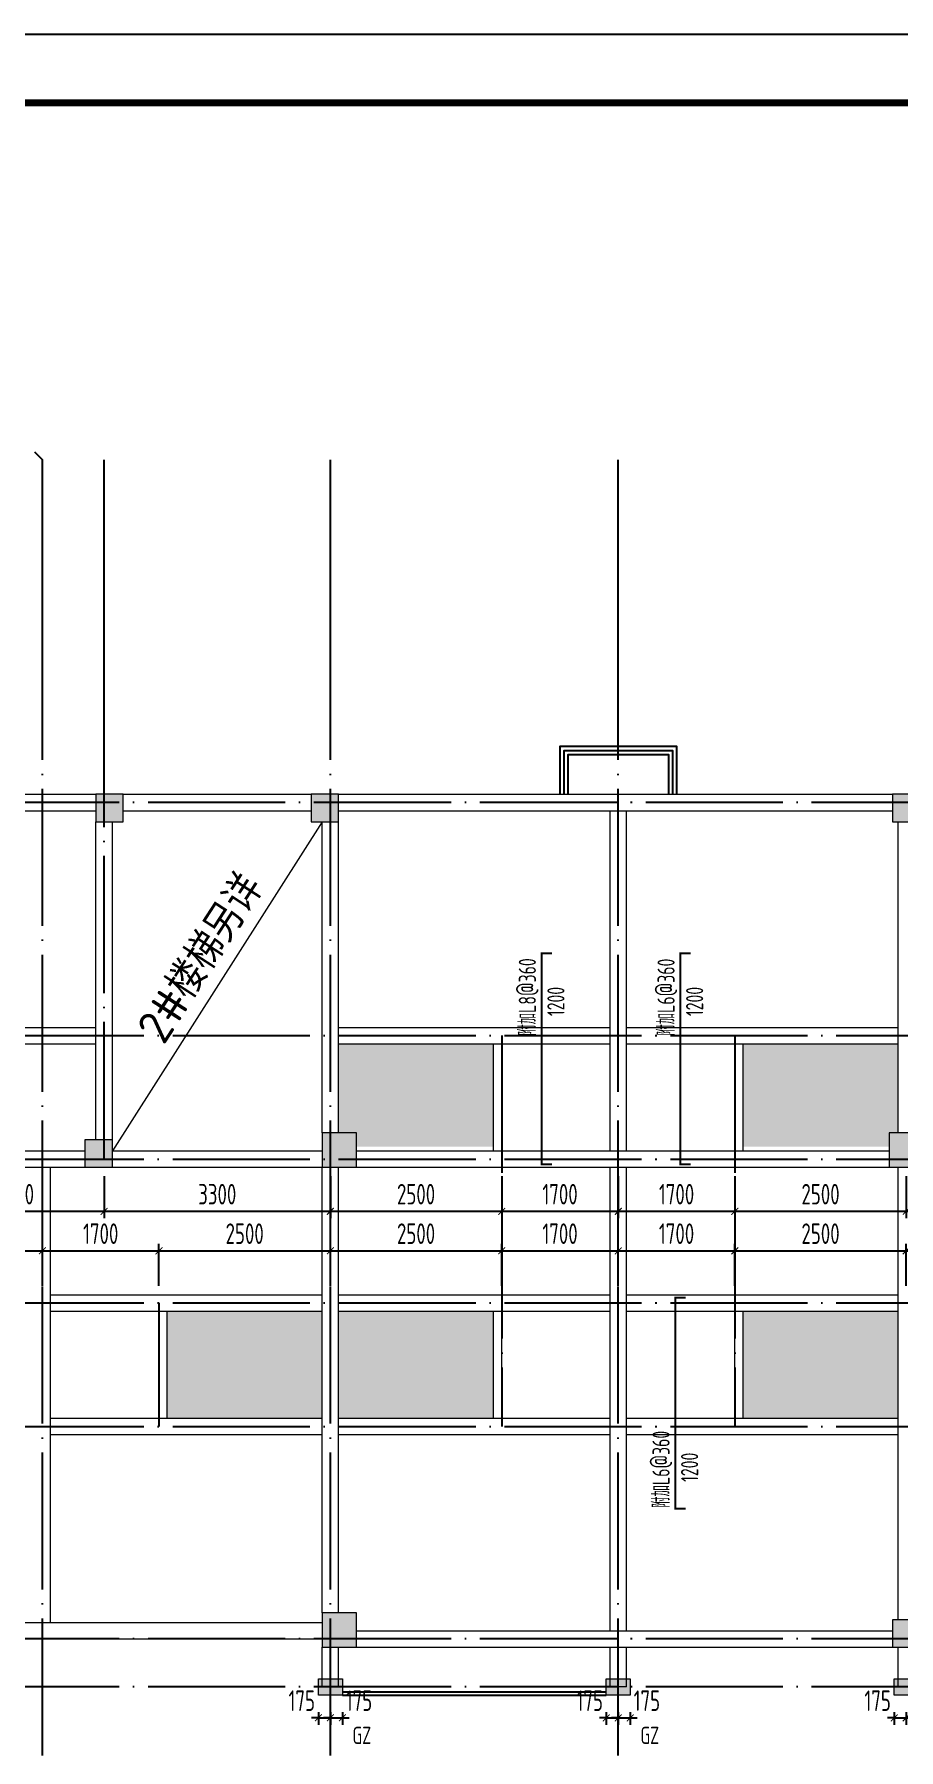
# Model space of a CAD drawing. Extents: x -638872 to -278819, y -139534 to 213996.
# Drawn here: x -408384 to -395776, y -81734 to -56713 of the extents above; entities that cross this region are included whole.
import ezdxf
from ezdxf.enums import TextEntityAlignment as Align

# ---------------------------------------------------------------- set-up
doc = ezdxf.new("R2010")
doc.units = 0
doc.header["$LTSCALE"] = 1000
doc.header["$MEASUREMENT"] = 0
doc.linetypes.add('DOTE', pattern=[2.42, 2, -0.2, 0.02, -0.2])
doc.linetypes.add('线型3', pattern=[500, 300, -200])
doc.layers.get('0').update_dxf_attribs({"linetype": 'CONTINUOUS'})
doc.layers.get('Defpoints').update_dxf_attribs({"linetype": 'CONTINUOUS'})
for name, color, linetype in [('AXIS', 171, 'CONTINUOUS'), ('DOTE', 14, 'DOTE'), ('S_WALL', 9, 'CONTINUOUS'), ('TEXT', 7, 'CONTINUOUS'), ('TK', 4, 'CONTINUOUS'), ('室外线条', 151, 'CONTINUOUS'), ('栏杆', 144, 'CONTINUOUS')]:
    doc.layers.add(name, color=color, linetype=linetype)
for name, color, linetype, lineweight in [('COLU', 7, 'CONTINUOUS', 0), ('COLU_HATCH', 251, 'CONTINUOUS', 0), ('DIM', 3, 'CONTINUOUS', 0), ('FLOOR_UP_REIN', 13, 'CONTINUOUS', 0), ('FLOOR_UP_TEXT', 7, 'CONTINUOUS', 0), ('梁', 4, 'CONTINUOUS', 18), ('梁原位标注', 7, 'CONTINUOUS', 25), ('梁虚线', 134, '线型3', 18), ('零厚板', 7, 'CONTINUOUS', 18)]:
    doc.layers.add(name, color=color, linetype=linetype, lineweight=lineweight)
doc.styles.add('FromPkpm', font='Pkpmeng', dxfattribs={"width": 0.7, "bigfont": 'hztxt'})
doc.styles.add('TSSD_Dimension', font='tssdeng.shx', dxfattribs={"width": 0.7, "bigfont": 'hztxt.shx'})
doc.styles.add('TSSD_Norm', font='tssdeng.shx', dxfattribs={"bigfont": 'hztxt.shx'})
doc.styles.add('TSSD_REIN', font='tssdeng.shx', dxfattribs={"width": 0.7, "bigfont": 'tssdchn.shx'})
doc.dimstyles.new('TSSD_100_100', dxfattribs={"dimtxt": 300, "dimasz": 100, "dimexe": 100, "dimexo": 250, "dimgap": 100, "dimtad": 1, "dimdec": 0, "dimzin": 0, "dimdsep": 46, "dimtxsty": 'TSSD_Dimension', "dimblk": 'ARCHTICK', "dimblk1": 'ARCHTICK', "dimblk2": 'ARCHTICK', "dimcen": 0, "dimdle": 100, "dimclrt": 7, "dimadec": 0, "dimazin": 0, "dimtfac": 1, "dimtdec": 0, "dimtix": 1, "dimtmove": 2, "dimatfit": 3, "dimfxl": 0, "dimtolj": 1, "dimtzin": 0, "dimarcsym": 0})

# ---------------------------------------------------------------- blocks, each defined once
blk = doc.blocks.new('_ArchTick')
at = {"color": 0, "linetype": 'ByBlock', "const_width": 0.15}
blk.add_lwpolyline([(-0.5, -0.5), (0.5, 0.5)], dxfattribs=at)
blk = doc.blocks.new('*D460')
at = {"layer": 'Defpoints', "color": 0}
for p in [(-404241, -80938), (-404066, -80938), (-404066, -81269)]:
    blk.add_point(p, dxfattribs=at)
at = {"layer": 'DIM', "color": 0, "lineweight": -2}
for p, q in [((-404241, -81269), (-404341, -81269)), ((-404241, -81188), (-404241, -81369)), ((-404241, -81269), (-404066, -81269)), ((-404066, -81188), (-404066, -81369)), ((-404066, -81269), (-403966, -81269))]:
    blk.add_line(p, q, dxfattribs=at)
at = {"layer": 'DIM', "color": 0, "lineweight": -2, "xscale": 100, "yscale": 100, "zscale": 100}
blk.add_blockref('_ArchTick', (-404241, -81269), dxfattribs=at)
at = {"layer": 'DIM', "color": 0, "lineweight": -2, "xscale": 100, "yscale": 100, "zscale": 100, "rotation": 180}
blk.add_blockref('_ArchTick', (-404066, -81269), dxfattribs=at)
at = {"layer": 'DIM', "color": 7, "insert": (-404483, -81019), "char_height": 300, "attachment_point": 5, "style": 'TSSD_Dimension'}
blk.add_mtext('\\A1;175', dxfattribs=at)
blk = doc.blocks.new('*D461')
at = {"layer": 'Defpoints', "color": 0}
for p in [(-404066, -80938), (-403891, -80938), (-403891, -81269)]:
    blk.add_point(p, dxfattribs=at)
at = {"layer": 'DIM', "color": 0, "lineweight": -2}
for p, q in [((-404066, -81269), (-404166, -81269)), ((-404066, -81188), (-404066, -81369)), ((-404066, -81269), (-403891, -81269)), ((-403891, -81188), (-403891, -81369)), ((-403891, -81269), (-403791, -81269))]:
    blk.add_line(p, q, dxfattribs=at)
at = {"layer": 'DIM', "color": 0, "lineweight": -2, "xscale": 100, "yscale": 100, "zscale": 100}
blk.add_blockref('_ArchTick', (-404066, -81269), dxfattribs=at)
at = {"layer": 'DIM', "color": 0, "lineweight": -2, "xscale": 100, "yscale": 100, "zscale": 100, "rotation": 180}
blk.add_blockref('_ArchTick', (-403891, -81269), dxfattribs=at)
at = {"layer": 'DIM', "color": 7, "insert": (-403649, -81019), "char_height": 300, "attachment_point": 5, "style": 'TSSD_Dimension'}
blk.add_mtext('\\A1;175', dxfattribs=at)
blk = doc.blocks.new('*D462')
at = {"layer": 'Defpoints', "color": 0}
for p in [(-400041, -80938), (-399866, -80938), (-399866, -81269)]:
    blk.add_point(p, dxfattribs=at)
at = {"layer": 'DIM', "color": 0, "lineweight": -2}
for p, q in [((-400041, -81269), (-400141, -81269)), ((-400041, -81188), (-400041, -81369)), ((-400041, -81269), (-399866, -81269)), ((-399866, -81188), (-399866, -81369)), ((-399866, -81269), (-399766, -81269))]:
    blk.add_line(p, q, dxfattribs=at)
at = {"layer": 'DIM', "color": 0, "lineweight": -2, "xscale": 100, "yscale": 100, "zscale": 100}
blk.add_blockref('_ArchTick', (-400041, -81269), dxfattribs=at)
at = {"layer": 'DIM', "color": 0, "lineweight": -2, "xscale": 100, "yscale": 100, "zscale": 100, "rotation": 180}
blk.add_blockref('_ArchTick', (-399866, -81269), dxfattribs=at)
at = {"layer": 'DIM', "color": 7, "insert": (-400283, -81019), "char_height": 300, "attachment_point": 5, "style": 'TSSD_Dimension'}
blk.add_mtext('\\A1;175', dxfattribs=at)
blk = doc.blocks.new('*D463')
at = {"layer": 'Defpoints', "color": 0}
for p in [(-399866, -80938), (-399691, -80938), (-399691, -81269)]:
    blk.add_point(p, dxfattribs=at)
at = {"layer": 'DIM', "color": 0, "lineweight": -2}
for p, q in [((-399866, -81269), (-399966, -81269)), ((-399866, -81188), (-399866, -81369)), ((-399866, -81269), (-399691, -81269)), ((-399691, -81188), (-399691, -81369)), ((-399691, -81269), (-399591, -81269))]:
    blk.add_line(p, q, dxfattribs=at)
at = {"layer": 'DIM', "color": 0, "lineweight": -2, "xscale": 100, "yscale": 100, "zscale": 100}
blk.add_blockref('_ArchTick', (-399866, -81269), dxfattribs=at)
at = {"layer": 'DIM', "color": 0, "lineweight": -2, "xscale": 100, "yscale": 100, "zscale": 100, "rotation": 180}
blk.add_blockref('_ArchTick', (-399691, -81269), dxfattribs=at)
at = {"layer": 'DIM', "color": 7, "insert": (-399449, -81019), "char_height": 300, "attachment_point": 5, "style": 'TSSD_Dimension'}
blk.add_mtext('\\A1;175', dxfattribs=at)
blk = doc.blocks.new('*D464')
at = {"layer": 'Defpoints', "color": 0}
for p in [(-395841, -80938), (-395666, -80938), (-395666, -81269)]:
    blk.add_point(p, dxfattribs=at)
at = {"layer": 'DIM', "color": 0, "lineweight": -2}
for p, q in [((-395841, -81269), (-395941, -81269)), ((-395841, -81188), (-395841, -81369)), ((-395841, -81269), (-395666, -81269)), ((-395666, -81188), (-395666, -81369)), ((-395666, -81269), (-395566, -81269))]:
    blk.add_line(p, q, dxfattribs=at)
at = {"layer": 'DIM', "color": 0, "lineweight": -2, "xscale": 100, "yscale": 100, "zscale": 100}
blk.add_blockref('_ArchTick', (-395841, -81269), dxfattribs=at)
at = {"layer": 'DIM', "color": 0, "lineweight": -2, "xscale": 100, "yscale": 100, "zscale": 100, "rotation": 180}
blk.add_blockref('_ArchTick', (-395666, -81269), dxfattribs=at)
at = {"layer": 'DIM', "color": 7, "insert": (-396083, -81019), "char_height": 300, "attachment_point": 5, "style": 'TSSD_Dimension'}
blk.add_mtext('\\A1;175', dxfattribs=at)
blk = doc.blocks.new('*D475')
at = {"layer": 'Defpoints', "color": 0}
for p in [(-408266, -74457), (-409966, -75218), (-408266, -75218)]:
    blk.add_point(p, dxfattribs=at)
at = {"layer": 'DIM', "color": 0, "lineweight": -2}
for p, q in [((-410066, -74457), (-408166, -74457)), ((-409966, -74968), (-409966, -74357)), ((-408266, -74968), (-408266, -74357))]:
    blk.add_line(p, q, dxfattribs=at)
at = {"layer": 'DIM', "color": 0, "lineweight": -2, "xscale": 100, "yscale": 100, "zscale": 100, "rotation": 180}
blk.add_blockref('_ArchTick', (-409966, -74457), dxfattribs=at)
at = {"layer": 'DIM', "color": 0, "lineweight": -2, "xscale": 100, "yscale": 100, "zscale": 100}
blk.add_blockref('_ArchTick', (-408266, -74457), dxfattribs=at)
at = {"layer": 'DIM', "color": 7, "insert": (-409116, -74207), "char_height": 300, "attachment_point": 5, "style": 'TSSD_Dimension'}
blk.add_mtext('\\A1;1700', dxfattribs=at)
blk = doc.blocks.new('*D476')
at = {"layer": 'Defpoints', "color": 0}
for p in [(-406566, -74457), (-408266, -75218), (-406566, -75218)]:
    blk.add_point(p, dxfattribs=at)
at = {"layer": 'DIM', "color": 0, "lineweight": -2}
for p, q in [((-408366, -74457), (-406466, -74457)), ((-408266, -74968), (-408266, -74357)), ((-406566, -74968), (-406566, -74357))]:
    blk.add_line(p, q, dxfattribs=at)
at = {"layer": 'DIM', "color": 0, "lineweight": -2, "xscale": 100, "yscale": 100, "zscale": 100, "rotation": 180}
blk.add_blockref('_ArchTick', (-408266, -74457), dxfattribs=at)
at = {"layer": 'DIM', "color": 0, "lineweight": -2, "xscale": 100, "yscale": 100, "zscale": 100}
blk.add_blockref('_ArchTick', (-406566, -74457), dxfattribs=at)
at = {"layer": 'DIM', "color": 7, "insert": (-407416, -74207), "char_height": 300, "attachment_point": 5, "style": 'TSSD_Dimension'}
blk.add_mtext('\\A1;1700', dxfattribs=at)
blk = doc.blocks.new('*D477')
at = {"layer": 'Defpoints', "color": 0}
for p in [(-404066, -74457), (-406566, -75218), (-404066, -75218)]:
    blk.add_point(p, dxfattribs=at)
at = {"layer": 'DIM', "color": 0, "lineweight": -2}
for p, q in [((-406666, -74457), (-403966, -74457)), ((-406566, -74968), (-406566, -74357)), ((-404066, -74968), (-404066, -74357))]:
    blk.add_line(p, q, dxfattribs=at)
at = {"layer": 'DIM', "color": 0, "lineweight": -2, "xscale": 100, "yscale": 100, "zscale": 100, "rotation": 180}
blk.add_blockref('_ArchTick', (-406566, -74457), dxfattribs=at)
at = {"layer": 'DIM', "color": 0, "lineweight": -2, "xscale": 100, "yscale": 100, "zscale": 100}
blk.add_blockref('_ArchTick', (-404066, -74457), dxfattribs=at)
at = {"layer": 'DIM', "color": 7, "insert": (-405316, -74207), "char_height": 300, "attachment_point": 5, "style": 'TSSD_Dimension'}
blk.add_mtext('\\A1;2500', dxfattribs=at)
blk = doc.blocks.new('*D478')
at = {"layer": 'Defpoints', "color": 0}
for p in [(-401566, -74457), (-404066, -75218), (-401566, -75218)]:
    blk.add_point(p, dxfattribs=at)
at = {"layer": 'DIM', "color": 0, "lineweight": -2}
for p, q in [((-404166, -74457), (-401466, -74457)), ((-404066, -74968), (-404066, -74357)), ((-401566, -74968), (-401566, -74357))]:
    blk.add_line(p, q, dxfattribs=at)
at = {"layer": 'DIM', "color": 0, "lineweight": -2, "xscale": 100, "yscale": 100, "zscale": 100, "rotation": 180}
blk.add_blockref('_ArchTick', (-404066, -74457), dxfattribs=at)
at = {"layer": 'DIM', "color": 0, "lineweight": -2, "xscale": 100, "yscale": 100, "zscale": 100}
blk.add_blockref('_ArchTick', (-401566, -74457), dxfattribs=at)
at = {"layer": 'DIM', "color": 7, "insert": (-402816, -74207), "char_height": 300, "attachment_point": 5, "style": 'TSSD_Dimension'}
blk.add_mtext('\\A1;2500', dxfattribs=at)
blk = doc.blocks.new('*D479')
at = {"layer": 'Defpoints', "color": 0}
for p in [(-399866, -74457), (-401566, -75218), (-399866, -75218)]:
    blk.add_point(p, dxfattribs=at)
at = {"layer": 'DIM', "color": 0, "lineweight": -2}
for p, q in [((-401666, -74457), (-399766, -74457)), ((-401566, -74968), (-401566, -74357)), ((-399866, -74968), (-399866, -74357))]:
    blk.add_line(p, q, dxfattribs=at)
at = {"layer": 'DIM', "color": 0, "lineweight": -2, "xscale": 100, "yscale": 100, "zscale": 100, "rotation": 180}
blk.add_blockref('_ArchTick', (-401566, -74457), dxfattribs=at)
at = {"layer": 'DIM', "color": 0, "lineweight": -2, "xscale": 100, "yscale": 100, "zscale": 100}
blk.add_blockref('_ArchTick', (-399866, -74457), dxfattribs=at)
at = {"layer": 'DIM', "color": 7, "insert": (-400716, -74207), "char_height": 300, "attachment_point": 5, "style": 'TSSD_Dimension'}
blk.add_mtext('\\A1;1700', dxfattribs=at)
blk = doc.blocks.new('*D480')
at = {"layer": 'Defpoints', "color": 0}
for p in [(-398166, -74457), (-399866, -75218), (-398166, -75218)]:
    blk.add_point(p, dxfattribs=at)
at = {"layer": 'DIM', "color": 0, "lineweight": -2}
for p, q in [((-399966, -74457), (-398066, -74457)), ((-399866, -74968), (-399866, -74357)), ((-398166, -74968), (-398166, -74357))]:
    blk.add_line(p, q, dxfattribs=at)
at = {"layer": 'DIM', "color": 0, "lineweight": -2, "xscale": 100, "yscale": 100, "zscale": 100, "rotation": 180}
blk.add_blockref('_ArchTick', (-399866, -74457), dxfattribs=at)
at = {"layer": 'DIM', "color": 0, "lineweight": -2, "xscale": 100, "yscale": 100, "zscale": 100}
blk.add_blockref('_ArchTick', (-398166, -74457), dxfattribs=at)
at = {"layer": 'DIM', "color": 7, "insert": (-399016, -74207), "char_height": 300, "attachment_point": 5, "style": 'TSSD_Dimension'}
blk.add_mtext('\\A1;1700', dxfattribs=at)
blk = doc.blocks.new('*D481')
at = {"layer": 'Defpoints', "color": 0}
for p in [(-395666, -74457), (-398166, -75218), (-395666, -75218)]:
    blk.add_point(p, dxfattribs=at)
at = {"layer": 'DIM', "color": 0, "lineweight": -2}
for p, q in [((-398266, -74457), (-395566, -74457)), ((-398166, -74968), (-398166, -74357)), ((-395666, -74968), (-395666, -74357))]:
    blk.add_line(p, q, dxfattribs=at)
at = {"layer": 'DIM', "color": 0, "lineweight": -2, "xscale": 100, "yscale": 100, "zscale": 100, "rotation": 180}
blk.add_blockref('_ArchTick', (-398166, -74457), dxfattribs=at)
at = {"layer": 'DIM', "color": 0, "lineweight": -2, "xscale": 100, "yscale": 100, "zscale": 100}
blk.add_blockref('_ArchTick', (-395666, -74457), dxfattribs=at)
at = {"layer": 'DIM', "color": 7, "insert": (-396916, -74207), "char_height": 300, "attachment_point": 5, "style": 'TSSD_Dimension'}
blk.add_mtext('\\A1;2500', dxfattribs=at)
blk = doc.blocks.new('*D493')
at = {"layer": 'Defpoints', "color": 0}
for p in [(-409966, -73118), (-407366, -73118), (-407366, -73881)]:
    blk.add_point(p, dxfattribs=at)
at = {"layer": 'DIM', "color": 0, "lineweight": -2}
for p, q in [((-409966, -73368), (-409966, -73981)), ((-407366, -73368), (-407366, -73981)), ((-410066, -73881), (-407266, -73881))]:
    blk.add_line(p, q, dxfattribs=at)
at = {"layer": 'DIM', "color": 0, "lineweight": -2, "xscale": 100, "yscale": 100, "zscale": 100, "rotation": 180}
blk.add_blockref('_ArchTick', (-409966, -73881), dxfattribs=at)
at = {"layer": 'DIM', "color": 0, "lineweight": -2, "xscale": 100, "yscale": 100, "zscale": 100}
blk.add_blockref('_ArchTick', (-407366, -73881), dxfattribs=at)
at = {"layer": 'DIM', "color": 7, "insert": (-408666, -73631), "char_height": 300, "attachment_point": 5, "style": 'TSSD_Dimension'}
blk.add_mtext('\\A1;2600', dxfattribs=at)
blk = doc.blocks.new('*D494')
at = {"layer": 'Defpoints', "color": 0}
for p in [(-407366, -73118), (-404066, -73118), (-404066, -73881)]:
    blk.add_point(p, dxfattribs=at)
at = {"layer": 'DIM', "color": 0, "lineweight": -2}
for p, q in [((-407366, -73368), (-407366, -73981)), ((-404066, -73368), (-404066, -73981)), ((-407466, -73881), (-403966, -73881))]:
    blk.add_line(p, q, dxfattribs=at)
at = {"layer": 'DIM', "color": 0, "lineweight": -2, "xscale": 100, "yscale": 100, "zscale": 100, "rotation": 180}
blk.add_blockref('_ArchTick', (-407366, -73881), dxfattribs=at)
at = {"layer": 'DIM', "color": 0, "lineweight": -2, "xscale": 100, "yscale": 100, "zscale": 100}
blk.add_blockref('_ArchTick', (-404066, -73881), dxfattribs=at)
at = {"layer": 'DIM', "color": 7, "insert": (-405716, -73631), "char_height": 300, "attachment_point": 5, "style": 'TSSD_Dimension'}
blk.add_mtext('\\A1;3300', dxfattribs=at)
blk = doc.blocks.new('*D495')
at = {"layer": 'Defpoints', "color": 0}
for p in [(-404066, -73118), (-401566, -73118), (-401566, -73881)]:
    blk.add_point(p, dxfattribs=at)
at = {"layer": 'DIM', "color": 0, "lineweight": -2}
for p, q in [((-404066, -73368), (-404066, -73981)), ((-401566, -73368), (-401566, -73981)), ((-404166, -73881), (-401466, -73881))]:
    blk.add_line(p, q, dxfattribs=at)
at = {"layer": 'DIM', "color": 0, "lineweight": -2, "xscale": 100, "yscale": 100, "zscale": 100, "rotation": 180}
blk.add_blockref('_ArchTick', (-404066, -73881), dxfattribs=at)
at = {"layer": 'DIM', "color": 0, "lineweight": -2, "xscale": 100, "yscale": 100, "zscale": 100}
blk.add_blockref('_ArchTick', (-401566, -73881), dxfattribs=at)
at = {"layer": 'DIM', "color": 7, "insert": (-402816, -73631), "char_height": 300, "attachment_point": 5, "style": 'TSSD_Dimension'}
blk.add_mtext('\\A1;2500', dxfattribs=at)
blk = doc.blocks.new('*D496')
at = {"layer": 'Defpoints', "color": 0}
for p in [(-401566, -73118), (-399866, -73118), (-399866, -73881)]:
    blk.add_point(p, dxfattribs=at)
at = {"layer": 'DIM', "color": 0, "lineweight": -2}
for p, q in [((-401566, -73368), (-401566, -73981)), ((-399866, -73368), (-399866, -73981)), ((-401666, -73881), (-399766, -73881))]:
    blk.add_line(p, q, dxfattribs=at)
at = {"layer": 'DIM', "color": 0, "lineweight": -2, "xscale": 100, "yscale": 100, "zscale": 100, "rotation": 180}
blk.add_blockref('_ArchTick', (-401566, -73881), dxfattribs=at)
at = {"layer": 'DIM', "color": 0, "lineweight": -2, "xscale": 100, "yscale": 100, "zscale": 100}
blk.add_blockref('_ArchTick', (-399866, -73881), dxfattribs=at)
at = {"layer": 'DIM', "color": 7, "insert": (-400716, -73631), "char_height": 300, "attachment_point": 5, "style": 'TSSD_Dimension'}
blk.add_mtext('\\A1;1700', dxfattribs=at)
blk = doc.blocks.new('*D497')
at = {"layer": 'Defpoints', "color": 0}
for p in [(-399866, -73118), (-398166, -73118), (-398166, -73881)]:
    blk.add_point(p, dxfattribs=at)
at = {"layer": 'DIM', "color": 0, "lineweight": -2}
for p, q in [((-399866, -73368), (-399866, -73981)), ((-398166, -73368), (-398166, -73981)), ((-399966, -73881), (-398066, -73881))]:
    blk.add_line(p, q, dxfattribs=at)
at = {"layer": 'DIM', "color": 0, "lineweight": -2, "xscale": 100, "yscale": 100, "zscale": 100, "rotation": 180}
blk.add_blockref('_ArchTick', (-399866, -73881), dxfattribs=at)
at = {"layer": 'DIM', "color": 0, "lineweight": -2, "xscale": 100, "yscale": 100, "zscale": 100}
blk.add_blockref('_ArchTick', (-398166, -73881), dxfattribs=at)
at = {"layer": 'DIM', "color": 7, "insert": (-399016, -73631), "char_height": 300, "attachment_point": 5, "style": 'TSSD_Dimension'}
blk.add_mtext('\\A1;1700', dxfattribs=at)
blk = doc.blocks.new('*D498')
at = {"layer": 'Defpoints', "color": 0}
for p in [(-398166, -73118), (-395666, -73118), (-395666, -73881)]:
    blk.add_point(p, dxfattribs=at)
at = {"layer": 'DIM', "color": 0, "lineweight": -2}
for p, q in [((-398166, -73368), (-398166, -73981)), ((-395666, -73368), (-395666, -73981)), ((-398266, -73881), (-395566, -73881))]:
    blk.add_line(p, q, dxfattribs=at)
at = {"layer": 'DIM', "color": 0, "lineweight": -2, "xscale": 100, "yscale": 100, "zscale": 100, "rotation": 180}
blk.add_blockref('_ArchTick', (-398166, -73881), dxfattribs=at)
at = {"layer": 'DIM', "color": 0, "lineweight": -2, "xscale": 100, "yscale": 100, "zscale": 100}
blk.add_blockref('_ArchTick', (-395666, -73881), dxfattribs=at)
at = {"layer": 'DIM', "color": 7, "insert": (-396916, -73631), "char_height": 300, "attachment_point": 5, "style": 'TSSD_Dimension'}
blk.add_mtext('\\A1;2500', dxfattribs=at)
blk = doc.blocks.new('GeYuanFrame_00447606', base_point=(18.76, 4.34))
at = {"layer": 'TK'}
blk.add_line((43.76, 414.34), (751.76, 414.34), dxfattribs=at)
blk.add_lwpolyline([(18.76, 424.34), (761.76, 424.34), (761.76, 4.34), (18.76, 4.34), (18.76, 424.34)], dxfattribs=at)
at = {"layer": 'TK', "const_width": 1}
blk.add_lwpolyline([(751.76, 414.34), (43.76, 414.34), (43.76, 14.34), (751.76, 14.34)], close=True, dxfattribs=at)

msp = doc.modelspace()

# ---------------------------------------------------------------- hatches: boundary and pattern name
at = {"layer": 'COLU_HATCH'}
for points in [[(-407085.88, -68197.74), (-407085.88, -67797.74), (-407485.88, -67797.74), (-407485.88, -68197.74)], [(-403945.88, -68197.74), (-403945.88, -67797.74), (-404345.88, -67797.74), (-404345.88, -68197.74)], [(-395465.88, -68197.74), (-395465.88, -67797.74), (-395865.88, -67797.74), (-395865.88, -68197.74)], [(-403685.88, -73237.74), (-403685.88, -72737.74), (-404185.88, -72737.74), (-404185.88, -73237.74)], [(-395415.88, -73237.74), (-395415.88, -72737.74), (-395915.88, -72737.74), (-395915.88, -73237.74)], [(-407245.88, -73237.74), (-407245.88, -72837.74), (-407645.88, -72837.74), (-407645.88, -73237.74)], [(-403685.88, -80237.74), (-403685.88, -79737.74), (-404185.88, -79737.74), (-404185.88, -80237.74)], [(-395465.88, -80237.74), (-395465.88, -79837.74), (-395865.88, -79837.74), (-395865.88, -80237.74)], [(-404240.88, -80697.74), (-403890.88, -80697.74), (-403890.88, -80937.74), (-404240.88, -80937.74)], [(-400040.88, -80697.74), (-399690.88, -80697.74), (-399690.88, -80937.74), (-400040.88, -80937.74)], [(-395840.88, -80697.74), (-395490.88, -80697.74), (-395490.88, -80937.74), (-395840.88, -80937.74)]]:
    msp.add_hatch(color=256, dxfattribs=at).paths.add_polyline_path(points)
at = {"layer": 'S_WALL'}
h = msp.add_hatch(dxfattribs=at)
h.set_pattern_fill('GRASS', color=256, scale=500, style=0)
h.set_pattern_definition([(90, (-1339253.93, -176225), (-353.55339, 353.55339), [93.75, -613.35678]), (45, (-1339253.93, -176225), (-353.5534, 353.5534), [93.75, -406.25]), (135, (-1339253.93, -176225), (-353.5534, -353.5534), [93.75, -406.25])])
h.paths.add_polyline_path([(-426445.88, -71437.74), (-424185.88, -71437.74), (-424185.88, -72937.74), (-426285.88, -72937.74), (-426285.88, -72837.74), (-426445.88, -72837.74)])
h.paths.add_polyline_path([(-419045.88, -71437.74), (-416785.88, -71437.74), (-416785.88, -72937.74), (-419045.88, -72937.74)])
h.paths.add_polyline_path([(-416545.88, -71437.74), (-414285.88, -71437.74), (-414285.88, -72937.74), (-416545.88, -72937.74)])
h.paths.add_polyline_path([(-410085.88, -71437.74), (-412345.88, -71437.74), (-412345.88, -72937.74), (-410085.88, -72937.74)])
h.paths.add_polyline_path([(-403945.88, -71437.74), (-403945.88, -72737.74), (-403685.88, -72737.74), (-403685.88, -72937.74), (-401685.88, -72937.74), (-401685.88, -71437.74)])
h.paths.add_polyline_path([(-395785.88, -71437.74), (-398045.88, -71437.74), (-398045.88, -72937.74), (-395915.88, -72937.74), (-395915.88, -72737.74), (-395785.88, -72737.74)])
h.paths.add_polyline_path([(-395545.88, -71437.74), (-393285.88, -71437.74), (-393285.88, -72937.74), (-395415.88, -72937.74), (-395415.88, -72737.74), (-395545.88, -72737.74)])
h.paths.add_polyline_path([(-388745.88, -71437.74), (-386485.88, -71437.74), (-386485.88, -72837.74), (-386785.88, -72837.74), (-386785.88, -72937.74), (-388745.88, -72937.74)])
h.paths.add_polyline_path([(-386945.88, -75337.74), (-386945.88, -75497.74), (-386785.88, -75497.74), (-386785.88, -76897.74), (-389045.88, -76897.74), (-389045.88, -75337.74)])
h.paths.add_polyline_path([(-395545.88, -75337.74), (-393285.88, -75337.74), (-393285.88, -76897.74), (-395545.88, -76897.74)])
h.paths.add_polyline_path([(-398045.88, -75337.74), (-395785.88, -75337.74), (-395785.88, -76897.74), (-398045.88, -76897.74)])
h.paths.add_polyline_path([(-403945.88, -75337.74), (-401685.88, -75337.74), (-401685.88, -76897.74), (-403945.88, -76897.74)])
h.paths.add_polyline_path([(-406445.88, -75337.74), (-404185.88, -75337.74), (-404185.88, -76897.74), (-406445.88, -76897.74)])
h.paths.add_polyline_path([(-412345.88, -75337.74), (-410085.88, -75337.74), (-410085.88, -76897.74), (-412345.88, -76897.74)])
h.paths.add_polyline_path([(-414845.88, -75337.74), (-412585.88, -75337.74), (-412585.88, -76897.74), (-414845.88, -76897.74)])
h.paths.add_polyline_path([(-420745.88, -75337.74), (-418485.88, -75337.74), (-418485.88, -76897.74), (-420745.88, -76897.74)])
h.paths.add_polyline_path([(-423245.88, -75337.74), (-420985.88, -75337.74), (-420985.88, -76897.74), (-423245.88, -76897.74)])
h.paths.add_polyline_path([(-429145.88, -75337.74), (-426885.88, -75337.74), (-426885.88, -76897.74), (-429145.88, -76897.74)])

# ---------------------------------------------------------------- linework, layer by layer
at = {"layer": 'AXIS'}
for p, q in [((-408383.03, -62800.58), (-408265.88, -62917.74)), ((-408265.88, -66917.74), (-408265.88, -62917.74)), ((-407365.88, -66917.74), (-407365.88, -62917.74)), ((-404065.88, -66917.74), (-404065.88, -62917.74)), ((-399865.88, -66917.74), (-399865.88, -62917.74))]:
    msp.add_line(p, q, dxfattribs=at)
at = {"layer": 'COLU'}
for points in [[(-407085.88, -68197.74), (-407085.88, -67797.74), (-407485.88, -67797.74), (-407485.88, -68197.74)], [(-403945.88, -68197.74), (-403945.88, -67797.74), (-404345.88, -67797.74), (-404345.88, -68197.74)], [(-395465.88, -68197.74), (-395465.88, -67797.74), (-395865.88, -67797.74), (-395865.88, -68197.74)], [(-403685.88, -73237.74), (-403685.88, -72737.74), (-404185.88, -72737.74), (-404185.88, -73237.74)], [(-395415.88, -73237.74), (-395415.88, -72737.74), (-395915.88, -72737.74), (-395915.88, -73237.74)], [(-407245.88, -73237.74), (-407245.88, -72837.74), (-407645.88, -72837.74), (-407645.88, -73237.74)], [(-403685.88, -80237.74), (-403685.88, -79737.74), (-404185.88, -79737.74), (-404185.88, -80237.74)], [(-395465.88, -80237.74), (-395465.88, -79837.74), (-395865.88, -79837.74), (-395865.88, -80237.74)], [(-404240.88, -80697.74), (-403890.88, -80697.74), (-403890.88, -80937.74), (-404240.88, -80937.74)], [(-400040.88, -80697.74), (-399690.88, -80697.74), (-399690.88, -80937.74), (-400040.88, -80937.74)], [(-395840.88, -80697.74), (-395490.88, -80697.74), (-395490.88, -80937.74), (-395840.88, -80937.74)]]:
    msp.add_lwpolyline(points, close=True, dxfattribs=at)
at = {"layer": 'DOTE', "color": 8, "linetype": 'DOTE'}
for p, q in [((-408265.88, -81817.74), (-408265.88, -66917.74)), ((-407365.88, -73117.74), (-407365.88, -66917.74)), ((-404065.88, -81817.74), (-404065.88, -66917.74)), ((-399865.88, -81817.74), (-399865.88, -66917.74)), ((-385365.88, -67917.74), (-430565.88, -67917.74)), ((-430565.88, -71317.74), (-385365.88, -71317.74)), ((-401565.88, -71317.74), (-401565.88, -77017.74)), ((-398165.88, -71317.74), (-398165.88, -77017.74)), ((-430565.88, -73117.74), (-385365.88, -73117.74)), ((-430565.88, -75217.74), (-385365.88, -75217.74)), ((-406565.88, -75217.74), (-406565.88, -77017.74)), ((-430565.88, -77017.74), (-385365.88, -77017.74)), ((-385365.88, -80117.74), (-430565.88, -80117.74)), ((-385365.88, -80817.74), (-430565.88, -80817.74))]:
    msp.add_line(p, q, dxfattribs=at)
at = {"layer": 'FLOOR_UP_REIN', "const_width": 30}
for points in [[(-400834.48, -73193.55), (-400984.48, -73193.55), (-400984.48, -70117.74), (-400834.48, -70117.74)], [(-398810.62, -73193.55), (-398960.62, -73193.55), (-398960.62, -70117.74), (-398810.62, -70117.74)], [(-398884.08, -75141.93), (-399034.08, -75141.93), (-399034.08, -78217.74), (-398884.08, -78217.74)]]:
    msp.add_lwpolyline(points, dxfattribs=at)
at = {"layer": '室外线条'}
for p, q in [((-403890.88, -80887.74), (-400040.88, -80887.74)), ((-403890.88, -80937.74), (-400040.88, -80937.74))]:
    msp.add_line(p, q, dxfattribs=at)
msp.add_lwpolyline([(-400715.88, -67797.74), (-400715.88, -67097.74), (-399015.88, -67097.74), (-399015.88, -67797.74)], dxfattribs=at)
at = {"layer": '栏杆'}
for points in [[(-400655.88, -67797.74), (-400655.88, -67157.74), (-399075.88, -67157.74), (-399075.88, -67797.74)], [(-400595.88, -67797.74), (-400595.88, -67217.74), (-399135.88, -67217.74), (-399135.88, -67797.74)]]:
    msp.add_lwpolyline(points, dxfattribs=at)
at = {"layer": '梁', "lineweight": 18, "ltscale": 1}
for p, q in [((-412185.88, -67797.74), (-407485.88, -67797.74)), ((-407085.88, -67797.74), (-404345.88, -67797.74)), ((-403945.88, -67797.74), (-395865.88, -67797.74)), ((-407085.88, -68037.74), (-404345.88, -68037.74)), ((-407245.88, -72837.74), (-407245.88, -68197.74)), ((-404185.88, -71317.74), (-404185.88, -68197.74)), ((-404185.88, -72737.74), (-404185.88, -71317.74)), ((-403945.88, -72737.74), (-403945.88, -71317.74)), ((-403945.88, -71437.74), (-401565.88, -71437.74)), ((-401685.88, -72997.74), (-401685.88, -71437.74)), ((-398165.88, -71437.74), (-395785.88, -71437.74)), ((-398045.88, -72997.74), (-398045.88, -71437.74)), ((-395785.88, -72737.74), (-395785.88, -71317.74)), ((-407245.88, -72997.74), (-404185.88, -72997.74)), ((-403685.88, -72997.74), (-401565.88, -72997.74)), ((-398165.88, -72997.74), (-395915.88, -72997.74)), ((-404185.88, -77017.74), (-404185.88, -75217.74)), ((-403945.88, -77017.74), (-403945.88, -75217.74)), ((-395785.88, -77017.74), (-395785.88, -75217.74)), ((-406565.88, -75337.74), (-404185.88, -75337.74)), ((-406445.88, -76897.74), (-406445.88, -75337.74)), ((-403945.88, -75337.74), (-401565.88, -75337.74)), ((-401685.88, -76897.74), (-401685.88, -75337.74)), ((-398165.88, -75337.74), (-395785.88, -75337.74)), ((-398045.88, -76897.74), (-398045.88, -75337.74)), ((-406565.88, -76897.74), (-404185.88, -76897.74)), ((-403945.88, -76897.74), (-401565.88, -76897.74)), ((-398165.88, -76897.74), (-395785.88, -76897.74)), ((-412345.88, -80117.74), (-404185.88, -80117.74)), ((-404185.88, -80817.74), (-404185.88, -80237.74)), ((-403945.88, -80817.74), (-403945.88, -80237.74)), ((-403685.88, -80237.74), (-395865.88, -80237.74)), ((-399985.88, -80817.74), (-399985.88, -80237.74)), ((-399745.88, -80817.74), (-399745.88, -80237.74)), ((-395785.88, -80817.74), (-395785.88, -80237.74)), ((-403945.88, -80817.74), (-404185.88, -80817.74)), ((-399745.88, -80817.74), (-399985.88, -80817.74)), ((-395545.88, -80817.74), (-395785.88, -80817.74))]:
    msp.add_line(p, q, dxfattribs=at)
at = {"layer": '梁虚线', "lineweight": 18, "ltscale": 1}
for p, q in [((-412185.88, -68037.74), (-407485.88, -68037.74)), ((-403945.88, -68037.74), (-395865.88, -68037.74)), ((-399985.88, -72997.74), (-399985.88, -68037.74)), ((-399745.88, -72997.74), (-399745.88, -68037.74)), ((-407485.88, -72837.74), (-407485.88, -68197.74)), ((-403945.88, -71317.74), (-403945.88, -68197.74)), ((-395785.88, -71317.74), (-395785.88, -68197.74)), ((-409965.88, -71197.74), (-407485.88, -71197.74)), ((-403945.88, -71197.74), (-401565.88, -71197.74)), ((-401565.88, -71197.74), (-399985.88, -71197.74)), ((-399745.88, -71197.74), (-398165.88, -71197.74)), ((-398165.88, -71197.74), (-395785.88, -71197.74)), ((-409965.88, -71437.74), (-407485.88, -71437.74)), ((-401565.88, -71437.74), (-399985.88, -71437.74)), ((-401565.88, -72997.74), (-401565.88, -71437.74)), ((-399745.88, -71437.74), (-398165.88, -71437.74)), ((-398165.88, -72997.74), (-398165.88, -71437.74)), ((-409965.88, -72997.74), (-407645.88, -72997.74)), ((-401565.88, -72997.74), (-398165.88, -72997.74)), ((-409965.88, -73237.74), (-407645.88, -73237.74)), ((-408145.88, -79877.74), (-408145.88, -73237.74)), ((-407245.88, -73237.74), (-404185.88, -73237.74)), ((-404185.88, -75217.74), (-404185.88, -73237.74)), ((-403945.88, -75217.74), (-403945.88, -73237.74)), ((-403685.88, -73237.74), (-401565.88, -73237.74)), ((-401565.88, -73237.74), (-398165.88, -73237.74)), ((-399985.88, -79997.74), (-399985.88, -73237.74)), ((-399745.88, -79997.74), (-399745.88, -73237.74)), ((-398165.88, -73237.74), (-395915.88, -73237.74)), ((-395785.88, -75217.74), (-395785.88, -73237.74)), ((-408145.88, -75097.74), (-406565.88, -75097.74)), ((-406565.88, -75097.74), (-404185.88, -75097.74)), ((-403945.88, -75097.74), (-401565.88, -75097.74)), ((-401565.88, -75097.74), (-399985.88, -75097.74)), ((-399745.88, -75097.74), (-398165.88, -75097.74)), ((-398165.88, -75097.74), (-395785.88, -75097.74)), ((-408145.88, -75337.74), (-406565.88, -75337.74)), ((-406565.88, -76897.74), (-406565.88, -75337.74)), ((-401565.88, -75337.74), (-399985.88, -75337.74)), ((-401565.88, -76897.74), (-401565.88, -75337.74)), ((-399745.88, -75337.74), (-398165.88, -75337.74)), ((-398165.88, -76897.74), (-398165.88, -75337.74)), ((-408145.88, -76897.74), (-406565.88, -76897.74)), ((-404185.88, -79737.74), (-404185.88, -77017.74)), ((-403945.88, -79737.74), (-403945.88, -77017.74)), ((-401565.88, -76897.74), (-399985.88, -76897.74)), ((-399745.88, -76897.74), (-398165.88, -76897.74)), ((-395785.88, -79837.74), (-395785.88, -77017.74)), ((-408145.88, -77137.74), (-406565.88, -77137.74)), ((-406565.88, -77137.74), (-404185.88, -77137.74)), ((-403945.88, -77137.74), (-401565.88, -77137.74)), ((-401565.88, -77137.74), (-399985.88, -77137.74)), ((-399745.88, -77137.74), (-398165.88, -77137.74)), ((-398165.88, -77137.74), (-395785.88, -77137.74)), ((-412345.88, -79877.74), (-404185.88, -79877.74)), ((-403685.88, -79997.74), (-395865.88, -79997.74))]:
    msp.add_line(p, q, dxfattribs=at)
at = {"layer": '零厚板', "lineweight": 18, "ltscale": 1}
msp.add_line((-404185.88, -68197.74), (-407245.88, -72997.74), dxfattribs=at)

# ---------------------------------------------------------------- block references
at = {"layer": 'COLU_HATCH', "xscale": 100, "yscale": 100, "zscale": 100}
msp.add_blockref('GeYuanFrame_00447606', (-443132.04, -98712.58), dxfattribs=at)

# ---------------------------------------------------------------- texts
at = {"layer": 'FLOOR_UP_TEXT', "style": 'TSSD_REIN', "width": 0.7}
for s, p in [('附加L8@360', (-401067.81, -71319.35)), ('附加L6@360', (-399043.95, -71319.35)), ('1200', (-400651.14, -71032.93)), ('1200', (-398627.28, -71032.93)), ('附加L6@360', (-399117.41, -78206.58)), ('1200', (-398700.75, -77827.55))]:
    msp.add_text(s, height=250, rotation=90, dxfattribs=at).set_placement(p)
at = {"layer": 'TEXT', "style": 'TSSD_Norm'}
msp.add_text('2#楼梯另详', height=500, rotation=57, dxfattribs=at).set_placement((-406496.3, -71469.33))
at = {"layer": '梁原位标注', "lineweight": 25, "style": 'FromPkpm', "width": 0.7}
for p in [(-403605.95, -81399.7), (-399405.95, -81399.7)]:
    msp.add_text('GZ', height=250, dxfattribs=at).set_placement(p, align=Align.TOP_CENTER)

# ---------------------------------------------------------------- dimensions: what is measured, and where the dimension line sits
at = {"layer": 'DIM'}
for base, p1, p2, picture, middle in [((-407365.88, -73880.58), (-409965.88, -73117.74), (-407365.88, -73117.74), '*D493', (-408665.88, -73630.58)), ((-404065.88, -73880.58), (-407365.88, -73117.74), (-404065.88, -73117.74), '*D494', (-405715.88, -73630.58)), ((-401565.88, -73880.58), (-404065.88, -73117.74), (-401565.88, -73117.74), '*D495', (-402815.88, -73630.58)), ((-399865.88, -73880.58), (-401565.88, -73117.74), (-399865.88, -73117.74), '*D496', (-400715.88, -73630.58)), ((-398165.88, -73880.58), (-399865.88, -73117.74), (-398165.88, -73117.74), '*D497', (-399015.88, -73630.58)), ((-395665.88, -73880.58), (-398165.88, -73117.74), (-395665.88, -73117.74), '*D498', (-396915.88, -73630.58)), ((-408265.88, -74457.15), (-409965.88, -75217.74), (-408265.88, -75217.74), '*D475', (-409115.88, -74207.15)), ((-406565.88, -74457.15), (-408265.88, -75217.74), (-406565.88, -75217.74), '*D476', (-407415.88, -74207.15)), ((-404065.88, -74457.15), (-406565.88, -75217.74), (-404065.88, -75217.74), '*D477', (-405315.88, -74207.15)), ((-401565.88, -74457.15), (-404065.88, -75217.74), (-401565.88, -75217.74), '*D478', (-402815.88, -74207.15)), ((-399865.88, -74457.15), (-401565.88, -75217.74), (-399865.88, -75217.74), '*D479', (-400715.88, -74207.15)), ((-398165.88, -74457.15), (-399865.88, -75217.74), (-398165.88, -75217.74), '*D480', (-399015.88, -74207.15)), ((-395665.88, -74457.15), (-398165.88, -75217.74), (-395665.88, -75217.74), '*D481', (-396915.88, -74207.15))]:
    dim = msp.add_linear_dim(base=base, p1=p1, p2=p2, dimstyle='TSSD_100_100', dxfattribs=at)
    dim.commit()
    dim.dimension.update_dxf_attribs({"geometry": picture, "text_midpoint": middle})
for base, p1, p2, picture, middle in [((-404065.88, -81269.38), (-404240.88, -80937.74), (-404065.88, -80937.74), '*D460', (-404482.8, -81019.38)), ((-403890.88, -81269.38), (-404065.88, -80937.74), (-403890.88, -80937.74), '*D461', (-403648.95, -81019.38)), ((-399865.88, -81269.38), (-400040.88, -80937.74), (-399865.88, -80937.74), '*D462', (-400282.8, -81019.38)), ((-399690.88, -81269.38), (-399865.88, -80937.74), (-399690.88, -80937.74), '*D463', (-399448.95, -81019.38)), ((-395665.88, -81269.38), (-395840.88, -80937.74), (-395665.88, -80937.74), '*D464', (-396082.8, -81019.38))]:
    dim = msp.add_linear_dim(base=base, p1=p1, p2=p2, dimstyle='TSSD_100_100', dxfattribs=at)
    dim.commit()
    dim.dimension.update_dxf_attribs({"geometry": picture, "text_midpoint": middle, "dimtype": 128})

doc.saveas('drawing.dxf')
